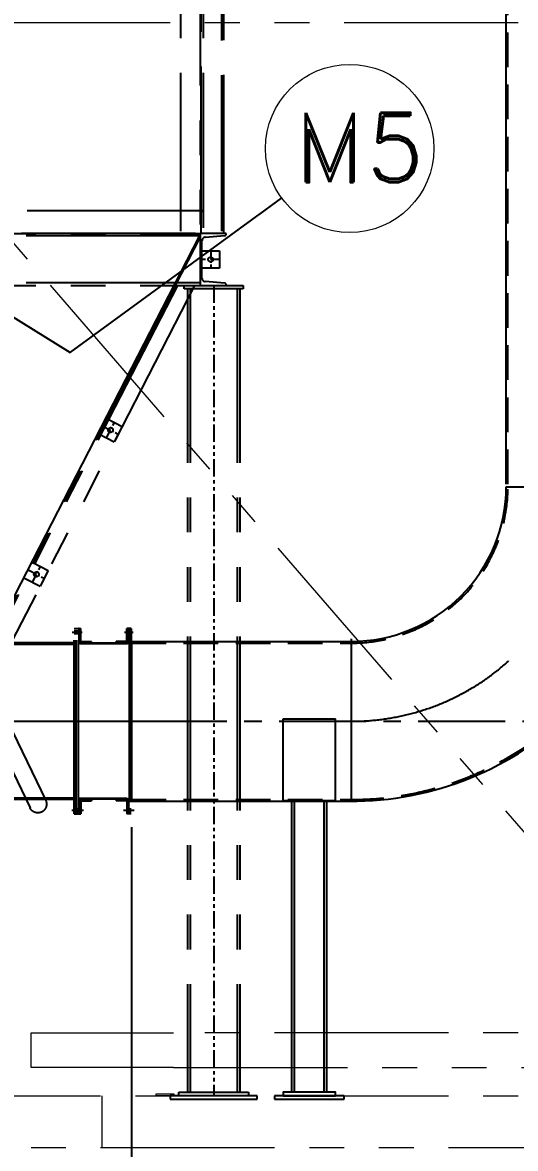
# Model space of a CAD drawing. Header units: inches. Extents: x 0 to 157513, y -28488 to 35640.
# Drawn here: x 34004 to 35422, y 22242 to 25481 of the extents above; entities that cross this region are included whole.
import ezdxf

# ---------------------------------------------------------------- set-up
doc = ezdxf.new("R2010")
doc.units = ezdxf.units.IN
doc.header["$LTSCALE"] = 400
doc.header["$MEASUREMENT"] = 0
for name, pattern in [('CENTER', [2, 1.25, -0.25, 0.25, -0.25]), ('DASHED2', [0.375, 0.25, -0.125]), ('HIDDEN', [9.525, 6.35, -3.175]), ('HIDDEN2', [4.7625, 3.175, -1.5875]), ('PHANTOM', [2.5, 1.25, -0.25, 0.25, -0.25, 0.25, -0.25])]:
    doc.linetypes.add(name, pattern=pattern)
for name, color, linetype in [('BF', 8, 'PHANTOM'), ('cen', 1, 'CENTER'), ('hid', 3, 'HIDDEN2')]:
    doc.layers.add(name, color=color, linetype=linetype)
doc.layers.add('BF STR', color=8, linetype='PHANTOM', lineweight=5)
doc.layers.add('bordertext', color=1, linetype='Continuous', lineweight=20)
doc.styles.add('RD', font='ROMAND.SHX')
doc.styles.add('ROMANS', font='romans')
doc.dimstyles.new('SAM2 60 SC', dxfattribs={"dimscale": 60, "dimtxt": 2.5, "dimasz": 2.5, "dimexe": 1.25, "dimexo": 0.625, "dimtad": 1, "dimtoh": 1, "dimdec": 0, "dimdsep": 46, "dimtxsty": 'ROMANS', "dimblk": 'OBLIQUE', "dimcen": 2.5, "dimclrd": 1, "dimclre": 1, "dimclrt": 256, "dimadec": 0, "dimazin": 2, "dimtfac": 1, "dimtdec": 0, "dimtofl": 0, "dimtmove": 0, "dimatfit": 3, "dimfxl": 1, "dimtolj": 1, "dimtzin": 0, "dimarcsym": 1})

# ---------------------------------------------------------------- blocks, each defined once
blk = doc.blocks.new('611bf4 strgaele')
at = {"layer": 'BF STR'}
for p, q in [((-272399.8, 39485.7), (-267399.8, 39485.7)), ((-269899.8, 39485.7), (-267399.8, 36598.1)), ((-269299.8, 36479.2, -0.3), (-269299.8, 36579.1, -0.3)), ((-269299.8, 36579.1, -0.3), (-268890.2, 36579.1, -0.3)), ((-267099.8, 36579.1, 0.1), (-268890.2, 36579.1, 0.1)), ((-268890.2, 36479.2, -0.3), (-269299.8, 36479.2, -0.3)), ((-268890.2, 36479.2, 0.1), (-267099.8, 36479.2, 0.1)), ((-272599.8, 36398.1), (-267199.8, 36398.1)), ((-269095.8, 36248.1, 0), (-269095.8, 36398.1, 0)), ((-268939.8, 36398.1, 0), (-268939.8, 36404.1, 0)), ((-268939.8, 36404.1, 0), (-268889.8, 36404.1, 0)), ((-268889.8, 36398.1, 0), (-268939.8, 36398.1, 0)), ((-268889.8, 36404.1, 0), (-268889.8, 36398.1, 0)), ((-267599.8, 36248.1, -1749.7), (-272199.8, 36248.1, -1749.7))]:
    blk.add_line(p, q, dxfattribs=at)
blk = doc.blocks.new('611bf4ele')
at = {"layer": 'BF'}
for p, q in [((-254421.1, 42359.3, 139.3), (-254421.1, 38879.2, 139.3)), ((-254362.1, 42334.3, 139.3), (-254362.1, 38885.2, 139.3)), ((-254356.1, 42335.3, 139.3), (-254356.1, 38881.2, 139.3)), ((-254423.6, 41804.2, 139.3), (-254423.6, 38889.2, 139.3)), ((-254480.1, 40340.7, 139.3), (-254480.1, 38944.2, 139.3)), ((-254415.1, 40340.7, 139.3), (-254415.1, 38940.2, 139.3)), ((-254421.1, 38944.2, 139.3), (-255112.1, 38944.2, 139.3)), ((-254421.1, 38944.2, 139.3), (-254421.1, 38879.2, 139.3)), ((-254421.1, 38944.2, 139.3), (-254419.1, 38944.2, 139.3)), ((-254415.1, 38940.2, 139.3), (-254415.1, 38895.2, 139.3)), ((-254437.1, 38879.2, 139.3), (-256670.6, 38879.2, 139.3)), ((-256595.6, 38879.2, 139.3), (-254423.6, 38879.2, 139.3)), ((-254423.6, 38871.7, 139.3), (-256595.6, 38871.7, 139.3)), ((-254423.6, 38869.2, 139.3), (-254495.5, 38729.2, 139.3)), ((-254423.6, 38869.2, 139.3), (-254426.8, 38870.9, 139.3)), ((-254423.6, 38736.7, 139.3), (-256595.6, 38736.7, 139.3)), ((-256595.6, 38729.2, 139.3), (-254423.6, 38729.2, 139.3)), ((-254495.5, 38729.2, 139.3), (-255384.6, 36998.1, 139.3)), ((-254488.7, 38729.2, 139.3), (-255003.8, 37726.5, 139.3)), ((-254439.3, 38729.2, 139.3), (-254964.7, 37706.2, 139.3)), ((-254469.6, 38719.2, 139.3), (-254469.6, 38729.2, 139.3)), ((-254469.6, 38729.2, 139.3), (-254299.6, 38729.2, 139.3)), ((-254299.6, 38719.2, 139.3), (-254469.6, 38719.2, 139.3)), ((-254459.5, 38719.2, 139.3), (-254459.5, 36408.1, 139.3)), ((-254452.5, 38719.2, 139.3), (-254452.5, 36408.1, 139.3)), ((-254316.7, 38719.2, 139.3), (-254316.7, 36408.1, 139.3)), ((-254309.7, 38719.2, 139.3), (-254309.7, 36408.1, 139.3)), ((-254299.6, 38729.2, 139.3), (-254299.6, 38719.2, 139.3)), ((-254691.7, 38346.9, 139.3), (-254647.4, 38323.8, 139.3)), ((-254647.4, 38323.8, 139.3), (-254670.5, 38279.5, 139.3)), ((-254714.8, 38302.6, 139.3), (-254670.5, 38279.5, 139.3)), ((-254904.9, 37931.9, 139.3), (-254860.5, 37908.8, 139.3)), ((-254860.5, 37908.8, 139.3), (-254883.7, 37864.5, 139.3)), ((-254928, 37887.6, 139.3), (-254883.7, 37864.5, 139.3)), ((-254484.6, 36398.1, 139.3), (-254484.6, 36408.1, 139.3)), ((-254484.6, 36408.1, 139.3), (-254284.6, 36408.1, 139.3)), ((-254284.6, 36398.1, 139.3), (-254484.6, 36398.1, 139.3)), ((-254284.6, 36408.1, 139.3), (-254284.6, 36398.1, 139.3))]:
    blk.add_line(p, q, dxfattribs=at)
at = {"layer": 'BF', "linetype": 'HIDDEN2'}
blk.add_line((-254480.1, 38944.2, 139.3), (-254480.1, 38885.2, 139.3), dxfattribs=at)
at = {"layer": 'BF', "linetype": 'HIDDEN', "ltscale": 300}
for p, q in [((-254426.8, 38870.9, 139.3), (-255388.5, 36998.3, 139.3)), ((-254259.6, 36398.1, 139.3), (-254509.6, 36398.1, 139.3)), ((-254509.6, 36398.1, 139.3), (-254509.6, 36388.1, 139.3)), ((-254509.6, 36388.1, 139.3), (-254259.6, 36388.1, 139.3)), ((-254259.6, 36388.1, 139.3), (-254259.6, 36398.1, 139.3))]:
    blk.add_line(p, q, dxfattribs=at)
at = {"layer": 'BF', "linetype": 'CENTER', "ltscale": 0.05}
for p, q in [((-254393.2, 38829.2, 139.3), (-254393.2, 38779.2, 139.3)), ((-254368.2, 38804.2, 139.3), (-254418.2, 38804.2, 139.3)), ((-254703.2, 38324.8, 139.3), (-254659, 38301.7, 139.3)), ((-254692.6, 38291, 139.3), (-254669.5, 38335.4, 139.3)), ((-254916.4, 37909.8, 139.3), (-254872.1, 37886.7, 139.3)), ((-254905.8, 37876, 139.3), (-254882.6, 37920.4, 139.3))]:
    blk.add_line(p, q, dxfattribs=at)
at = {"layer": 'BF', "ltscale": 0.1}
blk.add_line((-254384.6, 38729.2, 139.3), (-254384.6, 36398.1, 139.3), dxfattribs=at)
at = {"layer": 'BF', "elevation": 139.3}
blk.add_lwpolyline([(-254348.6, 38731.5, 0.388879), (-254352.2, 38735.5), (-254409.1, 38740.5, -0.388879), (-254418.2, 38750.4), (-254418.2, 38858, -0.388879), (-254409.1, 38868), (-254352.2, 38873, 0.388879), (-254348.6, 38876.9), (-254348.6, 38879.2), (-254423.6, 38879.2), (-254423.6, 38729.2), (-254348.6, 38729.2)], format="xyb", close=True, dxfattribs=at)
blk.add_lwpolyline([(-254368.2, 38779.2), (-254418.2, 38779.2), (-254418.2, 38829.2), (-254368.2, 38829.2)], close=True, dxfattribs=at)
at = {"layer": 'BF'}
for centre in [(-254393.2, 38804.2, 139.3), (-254681.1, 38313.2, 139.3), (-254894.3, 37898.2, 139.3)]:
    blk.add_circle(centre, 7, dxfattribs=at)
blk.add_arc((-254419.1, 38940.2, 139.3), 4, 0, 90, dxfattribs=at)
blk = doc.blocks.new('611fn3eleupd')
at = {"layer": 'BF'}
for p, q in [((1846481.9, -536744), (1846456.5, -536744)), ((1846462.2, -536733), (1846462.2, -537267)), ((1846462.2, -536733), (1846474.9, -536733)), ((1846474.9, -536740.2), (1846462.2, -536740.2)), ((1846474.9, -536747.7), (1846462.2, -536747.7)), ((1846468.2, -536733), (1846468.2, -537267)), ((1846470.4, -536733), (1846468.2, -536733)), ((1846468.5, -536733, -0.7), (1846468.2, -536733.3, -0.7)), ((1846470.4, -536735.6, -0.7), (1846468.2, -536737.8, -0.7)), ((1846470.4, -536740.1, -0.7), (1846468.2, -536742.3, -0.7)), ((1846470.4, -536744.5, -0.7), (1846468.2, -536746.8, -0.7)), ((1846470.4, -536770.7), (1846470.4, -536733)), ((1846474.9, -536770.7), (1846474.9, -536733)), ((1846631.8, -536744), (1846603.8, -536744)), ((1846612.2, -536733), (1846607.7, -536733)), ((1846607.7, -536770.7), (1846607.7, -536733)), ((1846626.4, -536740.2), (1846607.7, -536740.2)), ((1846626.4, -536747.7), (1846607.7, -536747.7)), ((1846612.2, -536770.7), (1846612.2, -536733)), ((1846612.2, -536733), (1846614.4, -536733)), ((1846612.2, -536733, -0.7), (1846612.2, -536733, -0.7)), ((1846614.4, -536735.3, -0.7), (1846612.2, -536737.5, -0.7)), ((1846614.4, -536739.8, -0.7), (1846613.9, -536740.2, -0.7)), ((1846626.4, -536733), (1846614.1, -536733)), ((1846614.4, -537267), (1846614.4, -536733)), ((1846626.4, -536733), (1846614.4, -536733)), ((1846620.4, -537267), (1846620.4, -536733)), ((1846626.4, -537267), (1846626.4, -536733)), ((1846470.4, -536749, -0.7), (1846468.2, -536751.3, -0.7)), ((1846470.4, -536753.5, -0.7), (1846468.2, -536755.8, -0.7)), ((1846470.4, -536758, -0.7), (1846468.2, -536760.3, -0.7)), ((1846470.4, -536762.5, -0.7), (1846468.2, -536764.8, -0.7)), ((1846470.4, -536767, -0.7), (1846468.2, -536769.2, -0.7)), ((1846470.5, -536771.4, -0.7), (1846468.6, -536773.3, -0.7)), ((1846474.9, -536770.7), (1846470.4, -536770.7)), ((1846472.1, -536774.3, -0.7), (1846470.5, -536775.9, -0.7)), ((1846475.6, -536775.3, -0.7), (1846473.6, -536777.3, -0.7)), ((1846474.9, -536770.7), (1846505.7, -536770.7)), ((1846474.9, -536775.2), (1846558.2, -536775.2)), ((1846474.9, -536777.5), (1846558.2, -536777.5)), ((1846480.1, -536775.3, -0.7), (1846478, -536777.4, -0.7)), ((1846484.6, -536775.3, -0.7), (1846482.5, -536777.4, -0.7)), ((1846489.1, -536775.3, -0.7), (1846487, -536777.4, -0.7)), ((1846493.5, -536775.3, -0.7), (1846491.5, -536777.4, -0.7)), ((1846498, -536775.3, -0.7), (1846496, -536777.4, -0.7)), ((1846502.5, -536775.3, -0.7), (1846500.5, -536777.4, -0.7)), ((1846507, -536775.3, -0.7), (1846504.9, -536777.4, -0.7)), ((1846505.7, -536775.2), (1846505.7, -536770.7)), ((1846511.4, -536775.4, -0.7), (1846509.4, -536777.4, -0.7)), ((1846515.9, -536775.4, -0.7), (1846513.9, -536777.4, -0.7)), ((1846520.4, -536775.4, -0.7), (1846518.4, -536777.4, -0.7)), ((1846524.9, -536775.4, -0.7), (1846522.9, -536777.4, -0.7)), ((1846529.4, -536775.4, -0.7), (1846527.4, -536777.4, -0.7)), ((1846533.8, -536775.4, -0.7), (1846531.9, -536777.4, -0.7)), ((1846538.3, -536775.4, -0.7), (1846536.4, -536777.4, -0.7)), ((1846542.8, -536775.5, -0.7), (1846540.9, -536777.4, -0.7)), ((1846547.3, -536775.5, -0.7), (1846545.4, -536777.4, -0.7)), ((1846551.7, -536775.5, -0.7), (1846549.9, -536777.4, -0.7)), ((1846556.2, -536775.5, -0.7), (1846554.3, -536777.4, -0.7)), ((1846558.2, -536775.2), (1846607.7, -536775.2)), ((1846558.2, -536777.5), (1846607.7, -536777.5)), ((1846560.7, -536775.5, -0.7), (1846558.8, -536777.4, -0.7)), ((1846565.2, -536775.5, -0.7), (1846563.3, -536777.4, -0.7)), ((1846569.7, -536775.4, -0.7), (1846567.8, -536777.4, -0.7)), ((1846574.2, -536775.4, -0.7), (1846572.3, -536777.4, -0.7)), ((1846578.8, -536775.4, -0.7), (1846576.7, -536777.4, -0.7)), ((1846576.9, -536775.2), (1846576.9, -536770.7)), ((1846607.7, -536770.7), (1846576.9, -536770.7)), ((1846583.3, -536775.4, -0.7), (1846581.2, -536777.4, -0.7)), ((1846587.8, -536775.3, -0.7), (1846585.7, -536777.4, -0.7)), ((1846592.3, -536775.3, -0.7), (1846590.2, -536777.5, -0.7)), ((1846596.8, -536775.3, -0.7), (1846594.7, -536777.5, -0.7)), ((1846601.3, -536775.3, -0.7), (1846599.1, -536777.5, -0.7)), ((1846605.8, -536775.3, -0.7), (1846603.6, -536777.5, -0.7)), ((1846607.7, -536770.7), (1846612.2, -536770.7)), ((1846614.4, -536771.2, -0.7), (1846608.1, -536777.5, -0.7)), ((1846614.4, -536748.7, -0.7), (1846612.2, -536751, -0.7)), ((1846614.4, -536753.2, -0.7), (1846612.2, -536755.5, -0.7)), ((1846614.4, -536757.7, -0.7), (1846612.2, -536760, -0.7)), ((1846614.4, -536762.2, -0.7), (1846612.2, -536764.4, -0.7)), ((1846614.4, -536766.7, -0.7), (1846612.2, -536768.9, -0.7)), ((1846626.4, -536775), (1847060.4, -536775)), ((1846626.4, -536779), (1847060.4, -536779)), ((1848817.9, -537000), (1846437.3, -537000)), ((1846829.2, -536976), (1846708.3, -537228.1)), ((1846874.3, -536997.7), (1846753.3, -537249.7)), ((1846470.4, -537228.9, -0.7), (1846468.2, -537231.1, -0.7)), ((1846470.4, -537233.4, -0.7), (1846468.2, -537235.6, -0.7)), ((1846471.1, -537223.7, -0.7), (1846469.3, -537225.5, -0.7)), ((1846470.4, -537229.2), (1846470.4, -537267)), ((1846474.9, -537229.2), (1846470.4, -537229.2)), ((1846476.7, -537222.6, -0.7), (1846474.5, -537224.8, -0.7)), ((1846474.9, -537222.5), (1846558.2, -537222.5)), ((1846474.9, -537224.7), (1846558.2, -537224.7)), ((1846474.9, -537229.2), (1846474.9, -537267)), ((1846474.9, -537229.2), (1846505.7, -537229.2)), ((1846481.1, -537222.6, -0.7), (1846479, -537224.7, -0.7)), ((1846485.6, -537222.6, -0.7), (1846483.5, -537224.7, -0.7)), ((1846490.1, -537222.6, -0.7), (1846488, -537224.7, -0.7)), ((1846494.6, -537222.6, -0.7), (1846492.6, -537224.7, -0.7)), ((1846499.1, -537222.6, -0.7), (1846497.1, -537224.7, -0.7)), ((1846503.6, -537222.6, -0.7), (1846501.6, -537224.7, -0.7)), ((1846505.7, -537224.7), (1846505.7, -537229.2)), ((1846508.1, -537222.6, -0.7), (1846506.1, -537224.7, -0.7)), ((1846512.6, -537222.6, -0.7), (1846510.6, -537224.6, -0.7)), ((1846517.1, -537222.6, -0.7), (1846515.1, -537224.6, -0.7)), ((1846521.6, -537222.6, -0.7), (1846519.6, -537224.6, -0.7)), ((1846526, -537222.6, -0.7), (1846524.1, -537224.6, -0.7)), ((1846530.5, -537222.6, -0.7), (1846528.6, -537224.6, -0.7)), ((1846535, -537222.6, -0.7), (1846533.1, -537224.6, -0.7)), ((1846539.5, -537222.6, -0.7), (1846537.6, -537224.6, -0.7)), ((1846544, -537222.6, -0.7), (1846542.1, -537224.5, -0.7)), ((1846548.5, -537222.6, -0.7), (1846546.6, -537224.5, -0.7)), ((1846553, -537222.6, -0.7), (1846551.1, -537224.5, -0.7)), ((1846557.5, -537222.6, -0.7), (1846555.6, -537224.5, -0.7)), ((1846558.2, -537222.5), (1846614.4, -537222.5)), ((1846558.2, -537224.7), (1846607.7, -537224.7)), ((1846562, -537222.6, -0.7), (1846560.1, -537224.5, -0.7)), ((1846566.5, -537222.6, -0.7), (1846564.6, -537224.5, -0.7)), ((1846571, -537222.6, -0.7), (1846569, -537224.6, -0.7)), ((1846575.5, -537222.6, -0.7), (1846573.5, -537224.6, -0.7)), ((1846576.9, -537224.7), (1846576.9, -537229.2)), ((1846607.7, -537229.2), (1846576.9, -537229.2)), ((1846580, -537222.6, -0.7), (1846578, -537224.6, -0.7)), ((1846584.5, -537222.6, -0.7), (1846582.4, -537224.6, -0.7)), ((1846589, -537222.5, -0.7), (1846586.9, -537224.6, -0.7)), ((1846593.5, -537222.5, -0.7), (1846591.4, -537224.7, -0.7)), ((1846598, -537222.5, -0.7), (1846595.8, -537224.7, -0.7)), ((1846602.5, -537222.5, -0.7), (1846600.3, -537224.7, -0.7)), ((1846607, -537222.5, -0.7), (1846604.8, -537224.7, -0.7)), ((1846607.7, -537229.2), (1846607.7, -537267)), ((1846607.7, -537229.2), (1846612.2, -537229.2)), ((1846610.7, -537223.2, -0.7), (1846609, -537225, -0.7)), ((1846613.2, -537225.3, -0.7), (1846611.5, -537226.9, -0.7)), ((1846614.4, -537228.6, -0.7), (1846612.2, -537230.8, -0.7)), ((1846612.2, -537229.2), (1846612.2, -537267)), ((1846614.4, -537233, -0.7), (1846612.2, -537235.3, -0.7)), ((1846626.4, -537221), (1847060.4, -537221)), ((1846626.4, -537225), (1846709.7, -537225)), ((1846709.7, -537225), (1846765.2, -537225)), ((1846765.2, -537225), (1847060.4, -537225)), ((1846484.8, -537256), (1846454.4, -537256)), ((1846474.9, -537252.2), (1846462.2, -537252.2)), ((1846474.9, -537259.7), (1846462.2, -537259.7)), ((1846470.4, -537237.9, -0.7), (1846468.2, -537240.1, -0.7)), ((1846470.4, -537242.3, -0.7), (1846468.2, -537244.6, -0.7)), ((1846470.4, -537246.8, -0.7), (1846468.2, -537249.1, -0.7)), ((1846470.4, -537251.3, -0.7), (1846468.2, -537253.6, -0.7)), ((1846470.4, -537255.8, -0.7), (1846468.2, -537258.1, -0.7)), ((1846470.4, -537260.3, -0.7), (1846468.2, -537262.6, -0.7)), ((1846470.4, -537264.8, -0.7), (1846468.2, -537267, -0.7)), ((1846632.8, -537256), (1846599.9, -537256)), ((1846626.4, -537252.2), (1846607.7, -537252.2)), ((1846626.4, -537259.7), (1846607.7, -537259.7)), ((1846614.4, -537237.5, -0.7), (1846612.2, -537239.8, -0.7)), ((1846614.4, -537242, -0.7), (1846612.2, -537244.3, -0.7)), ((1846614.4, -537246.5, -0.7), (1846612.2, -537248.8, -0.7)), ((1846614.4, -537260, -0.7), (1846612.2, -537262.2, -0.7)), ((1846614.4, -537264.5, -0.7), (1846612.2, -537266.7, -0.7)), ((1846614.4, -537251, -0.7), (1846613.2, -537252.2, -0.7)), ((1846462.2, -537267), (1846474.9, -537267)), ((1846612.2, -537267), (1846607.7, -537267)), ((1846612.2, -537267), (1846614.4, -537267)), ((1846614.1, -537267), (1846626.4, -537267)), ((1846626.4, -537267), (1846614.4, -537267))]:
    blk.add_line(p, q, dxfattribs=at)
for centre, radius, start, end in [((1846474.9, -536770.7), 6.75, 180, 270), ((1846474.9, -536770.7), 4.5, 180, 270), ((1846607.7, -536770.7), 4.5, 270, 0), ((1846607.7, -536770.7), 6.75, 270, 0), ((1846474.9, -537229.2), 6.75, 90, 180), ((1846474.9, -537229.2), 4.5, 90, 180), ((1846607.7, -537229.2), 4.5, 0, 90), ((1846730.8, -537238.9), 25, 154.3714, 334.3714)]:
    blk.add_arc(centre, radius, start, end, dxfattribs=at)
blk = doc.blocks.new('_OBLIQUE')
at = {"color": 0, "linetype": 'ByBlock'}
blk.add_line((-0.5, -0.5), (0.5, 0.5), dxfattribs=at)
blk = doc.blocks.new('*D333')
at = {"color": 1, "lineweight": -2}
for p, q in [((35624.9, 23433.9), (35624.9, 21162.9)), ((34317.2, 23166.9), (34317.2, 21162.9)), ((34317.2, 21237.9), (35624.9, 21237.9))]:
    blk.add_line(p, q, dxfattribs=at)
at = {"layer": 'Defpoints', "color": 0}
for p in [(35624.9, 23471.4, 385.1), (34317.2, 23204.4, 385.1), (35624.9, 21237.9)]:
    blk.add_point(p, dxfattribs=at)
at = {"color": 1, "lineweight": -2, "xscale": 150, "yscale": 150, "zscale": 150, "rotation": 180}
blk.add_blockref('_OBLIQUE', (34317.2, 21237.9), dxfattribs=at)
at = {"color": 1, "lineweight": -2, "xscale": 150, "yscale": 150, "zscale": 150}
blk.add_blockref('_OBLIQUE', (35624.9, 21237.9), dxfattribs=at)
at = {"insert": (34971, 21350.4), "char_height": 150, "attachment_point": 5, "style": 'ROMANS'}
blk.add_mtext('\\A1;1308', dxfattribs=at)
blk = doc.blocks.new('*D334')
at = {"color": 1, "lineweight": -2}
for p, q in [((34317.2, 23129.4), (34317.2, 21162.9)), ((33428.9, 21444.7), (33428.9, 21162.9)), ((34317.2, 21237.9), (33428.9, 21237.9))]:
    blk.add_line(p, q, dxfattribs=at)
at = {"layer": 'Defpoints', "color": 0}
for p in [(34317.2, 23166.9), (33428.9, 21482.2, 405.6), (33428.9, 21237.9)]:
    blk.add_point(p, dxfattribs=at)
at = {"color": 1, "lineweight": -2, "xscale": 150, "yscale": 150, "zscale": 150, "rotation": 180}
blk.add_blockref('_OBLIQUE', (33428.9, 21237.9), dxfattribs=at)
at = {"color": 1, "lineweight": -2, "xscale": 150, "yscale": 150, "zscale": 150}
blk.add_blockref('_OBLIQUE', (34317.2, 21237.9), dxfattribs=at)
at = {"insert": (33873, 21350.4), "char_height": 150, "attachment_point": 5, "style": 'ROMANS'}
blk.add_mtext('\\A1;888', dxfattribs=at)
blk = doc.blocks.new('*D336')
at = {"color": 1, "lineweight": -2}
for p, q in [((36166.4, 22393.9), (38094.9, 22393.9)), ((38019.9, 22393.9), (38019.9, 17807.8)), ((33466.4, 17807.8), (38094.9, 17807.8))]:
    blk.add_line(p, q, dxfattribs=at)
at = {"layer": 'Defpoints', "color": 0}
for p in [(36128.9, 22393.9, 169.4), (33428.9, 17807.8, 23.4), (38019.9, 17807.8)]:
    blk.add_point(p, dxfattribs=at)
at = {"color": 1, "lineweight": -2, "xscale": 150, "yscale": 150, "zscale": 150}
for p, rotation in [((38019.9, 22393.9), 90), ((38019.9, 17807.8), 270)]:
    blk.add_blockref('_OBLIQUE', p, dxfattribs=dict(at, rotation=rotation))
at = {"insert": (37907.4, 20100.8), "char_height": 150, "attachment_point": 5, "rotation": 90, "style": 'ROMANS'}
blk.add_mtext('\\A1;4586', dxfattribs=at)

msp = doc.modelspace()

# ---------------------------------------------------------------- linework, layer by layer
at = {"ltscale": 10}
for p, q in [((35394.9, 24153, 405.6), (35394.9, 27630, 405.6)), ((35394.9, 24146, 385.1), (35854.9, 24146, 385.1)), ((34317.2, 23701, 385.1), (34949.9, 23701, 385.1)), ((34949.9, 23248, 388.4), (34949.9, 23708, 388.4)), ((34753.9, 23243, 395.3), (34753.9, 23478, 389.6)), ((34753.9, 23478, 389.6), (34903.9, 23478, 391.7)), ((34903.9, 23243, 397.2), (34903.9, 23478, 391.7)), ((34317.2, 23241, 385.1), (34949.9, 23241, 385.1)), ((34753.9, 23243, 378.2), (34903.9, 23243, 378.2)), ((34779, 22403.9, 376.1), (34778.9, 23243, 395.3)), ((34786.3, 22403.9, 376.1), (34786.2, 23243, 395.3)), ((34871.7, 22403.9, 376.1), (34871.6, 23243, 395.3)), ((34879, 22403.9, 376.1), (34878.9, 23243, 397.2))]:
    msp.add_line(p, q, dxfattribs=at)
msp.add_line((34317.2, 23701, 385.1), (34317.2, 23241, 385.1))
at = {"color": 3, "linetype": 'HIDDEN', "ltscale": 300, "elevation": 454.2}
msp.add_lwpolyline([(34729, 22383.9), (34929, 22383.9), (34929, 22393.9), (34729, 22393.9)], close=True, dxfattribs=at)
at = {"ltscale": 10, "elevation": 454.2}
msp.add_lwpolyline([(34754, 22393.9), (34904, 22393.9), (34904, 22403.9), (34754, 22403.9)], close=True, dxfattribs=at)
at = {"ltscale": 10}
for radius, start, end in [(905, 269.6, 0.001), (445, 270, 0.0021)]:
    msp.add_arc((34949.9, 24146, 388.4), radius, start, end, dxfattribs=at)
at = {"layer": 'cen', "ltscale": 0.5}
msp.add_line((34342, 23471.4, 385.1), (35624.9, 23471.4, 385.1), dxfattribs=at)
at = {"layer": 'cen'}
msp.add_arc((34949.9, 24146, 388.4), 675, 269.6, 0, dxfattribs=at)
at = {"layer": 'hid', "linetype": 'DASHED2'}
for p, q in [((35399.9, 24153, 405.6), (35399.9, 27630, 405.6)), ((34317.2, 23696, 385.1), (34949.9, 23696, 385.1)), ((34317.2, 23246, 385.1), (34949.9, 23246, 385.1))]:
    msp.add_line(p, q, dxfattribs=at)
for radius, start, end in [(900, 269.6, 0.001), (450, 270, 0.0021)]:
    msp.add_arc((34949.9, 24146, 388.4), radius, start, end, dxfattribs=at)

# ---------------------------------------------------------------- block references
msp.add_blockref('611bf4ele', (288938.5, -14004.3, 245.8))
at = {"xscale": -1}
msp.add_blockref('611fn3eleupd', (1880779.3, 560471.4, 385.1), dxfattribs=at)
at = {"layer": 'cen', "ltscale": 0.5}
msp.add_blockref('611bf4 strgaele', (303328.7, -14004.3, 169.4), dxfattribs=at)

# ---------------------------------------------------------------- dimensions: what is measured, and where the dimension line sits
for base, p1, p2, picture, middle in [((35624.9, 21237.9), (34317.2, 23204.4, 385.1), (35624.9, 23471.4, 385.1), '*D333', (34971, 21350.4)), ((33428.9, 21237.9), (34317.2, 23166.9), (33428.9, 21482.2, 405.6), '*D334', (33873, 21350.4))]:
    dim = msp.add_linear_dim(base=base, p1=p1, p2=p2, dimstyle='SAM2 60 SC', override={"dimtoh": 0})
    dim.commit()
    dim.dimension.update_dxf_attribs({"geometry": picture, "text_midpoint": middle})
dim = msp.add_linear_dim(base=(38019.9, 17807.8), p1=(36128.9, 22393.9, 169.4), p2=(33428.9, 17807.8, 23.4), angle=90, dimstyle='SAM2 60 SC', override={"dimtoh": 0})
dim.commit()
dim.dimension.update_dxf_attribs({"geometry": '*D336', "text_midpoint": (37907.4, 20100.8)})

# ---------------------------------------------------------------- next in the draw order: texts
at = {"color": 7, "insert": (34784.9, 25222), "char_height": 200, "attachment_point": 1, "style": 'RD', "bg_fill": 2}
msp.add_mtext('M5', dxfattribs=at)

# ---------------------------------------------------------------- next in the draw order: linework, layer by layer
at = {"layer": 'bordertext'}
msp.add_circle((34944.8, 25119.1), 242, dxfattribs=at)

# ---------------------------------------------------------------- next in the draw order: leaders
msp.add_leader([(33708.9, 24800, 374.9), (34140.9, 24532.4, 374.9), (34749.3, 24976.5, 374.9)], dimstyle='SAM2 60 SC', override={"dimgap": 0.625, "dimtad": 0, "dimtoh": 0})

doc.saveas('drawing.dxf')
